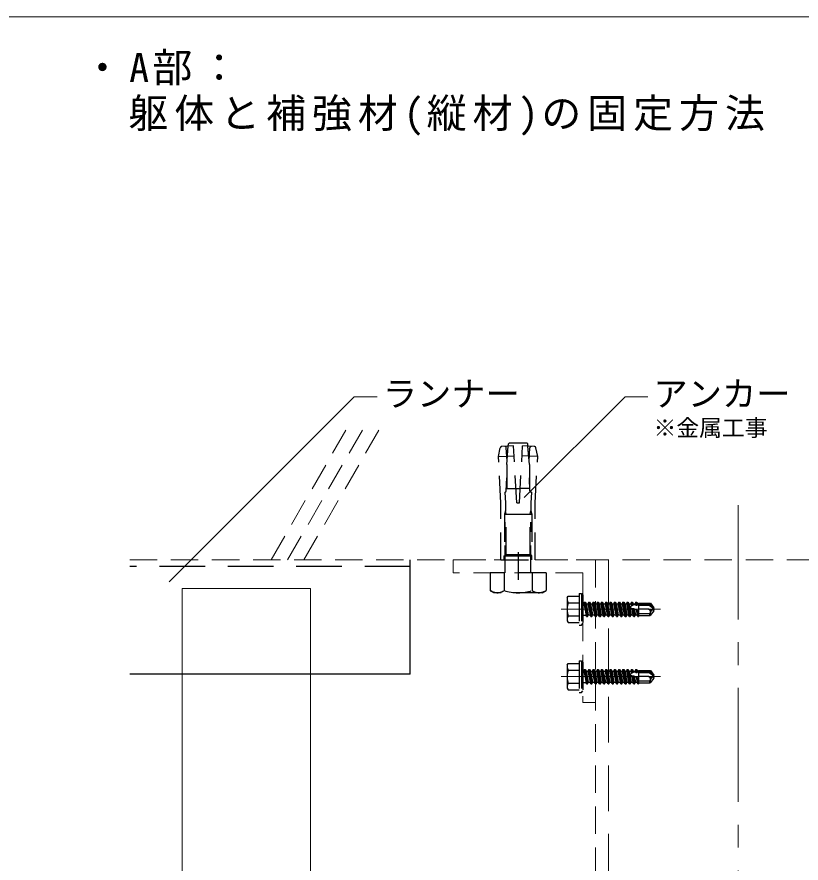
# Model space of a CAD drawing. Units: millimetres on the paper, with parts at other scales. Extents: x -195 to 195, y -140 to 138.
# Drawn here: x 64.33 to 98.71, y -34.57 to 2.51 of the extents above; entities that cross this region are included whole.
import ezdxf
from ezdxf.enums import TextEntityAlignment as Align

# ---------------------------------------------------------------- set-up
doc = ezdxf.new("R2010")
doc.units = ezdxf.units.MM
for name, pattern in [('CHAIN1', [8, 5, -1, 1, -1]), ('DASHED1', [1.8, 1.2, -0.6]), ('DASHED2', [3, 2, -1])]:
    doc.linetypes.add(name, pattern=pattern)
for name, color, linetype, lineweight in [('4-0_中心線', 4, 'CHAIN1', 18), ('4-2_SQバー', 3, 'Continuous', 18), ('4-3_ランナー', 2, 'Continuous', 25), ('4-4_補強材', 4, 'DASHED1', 9), ('4-6_文字・矢印', 7, 'Continuous', 18), ('4-9_躯体他', 4, 'DASHED1', 9), ('4-B_補強金具・金具・その他', 3, 'DASHED1', 18), ('4-C_ビス・アンカーボルト・強調図形', 2, 'DASHED1', 25), ('F-3_ランナー', 4, 'Continuous', 9)]:
    doc.layers.add(name, color=color, linetype=linetype, lineweight=lineweight)
doc.styles.add('ＭＳ ゴシック', font='')
doc.styles.get('ＭＳ ゴシック').set_extended_font_data('MS Gothic')

msp = doc.modelspace()

# ---------------------------------------------------------------- linework, layer by layer
at = {"layer": '4-0_中心線'}
for p, q in [((95.954, -18.89), (95.954, -44.037)), ((88.193, -23.45), (92.548, -23.45)), ((88.193, -26.4), (92.548, -26.4))]:
    msp.add_line(p, q, dxfattribs=at)
at = {"layer": '4-2_SQバー'}
for p, q in [((71.579, -44.037), (71.579, -22.537)), ((77.204, -22.537), (71.579, -22.537)), ((77.204, -22.537), (77.204, -44.037))]:
    msp.add_line(p, q, dxfattribs=at)
at = {"layer": '4-3_ランナー'}
for q in [(81.579, -21.287), (69.283, -26.287)]:
    msp.add_line((81.579, -26.287), q, dxfattribs=at)
at = {"layer": '4-3_ランナー', "linetype": 'DASHED2'}
msp.add_line((81.579, -21.575), (69.283, -21.575), dxfattribs=at)
at = {"layer": '4-4_補強材'}
msp.add_line((89.704, -21.287), (89.704, -44.037), dxfattribs=at)
at = {"layer": '4-4_補強材', "linetype": 'DASHED2'}
msp.add_line((90.267, -21.287), (90.267, -44.037), dxfattribs=at)
at = {"layer": '4-6_文字・矢印'}
for p, q in [((79.123, -14.134), (71.008, -22.248)), ((79.123, -14.134), (80.123, -14.134)), ((90.992, -14.134), (86.573, -18.553)), ((90.992, -14.134), (91.992, -14.134))]:
    msp.add_line(p, q, dxfattribs=at)
at = {"layer": '4-9_躯体他'}
for p, q in [((75.471, -21.287), (78.755, -15.599)), ((76.193, -21.287), (79.477, -15.599)), ((76.915, -21.287), (80.199, -15.599)), ((69.283, -21.287), (124.768, -21.287))]:
    msp.add_line(p, q, dxfattribs=at)
at = {"layer": '4-B_補強金具・金具・その他'}
for p, q in [((83.454, -21.287), (83.454, -21.85)), ((89.142, -21.85), (83.454, -21.85)), ((89.142, -21.85), (89.142, -27.537)), ((89.704, -27.537), (89.142, -27.537))]:
    msp.add_line(p, q, dxfattribs=at)
msp.add_lwpolyline([(83.454, -21.287), (89.704, -21.287), (89.704, -27.537)], dxfattribs=at)
at = {"layer": '4-C_ビス・アンカーボルト・強調図形'}
for p, q in [((86.109, -16.291), (85.583, -16.318)), ((85.804, -17.1), (85.874, -16.303)), ((85.874, -16.303), (85.883, -16.2)), ((86.242, -18.787), (86.109, -16.291)), ((86.367, -18.787), (86.499, -16.291)), ((87.025, -16.318), (86.499, -16.291)), ((86.726, -16.2), (86.688, -16.162)), ((86.735, -16.303), (86.726, -16.2)), ((86.804, -17.1), (86.735, -16.303)), ((85.446, -16.761), (85.525, -16.368)), ((85.818, -16.94), (85.788, -16.37)), ((86.79, -16.94), (86.821, -16.37)), ((87.163, -16.761), (87.083, -16.368)), ((85.446, -16.761), (86.132, -16.725)), ((85.554, -18.805), (85.446, -16.761)), ((87.163, -16.761), (86.476, -16.725)), ((87.054, -18.805), (87.163, -16.761)), ((85.804, -17.1), (85.804, -18.162)), ((86.804, -17.1), (86.804, -18.162)), ((85.785, -18.253), (85.804, -17.69)), ((86.824, -18.253), (86.804, -17.69)), ((85.804, -18.162), (86.209, -18.162)), ((86.209, -18.162), (86.4, -18.162)), ((86.804, -18.162), (86.4, -18.162)), ((85.722, -18.314), (85.726, -18.314)), ((85.722, -18.314), (85.748, -18.8)), ((86.886, -18.314), (86.883, -18.314)), ((85.554, -21.287), (85.554, -18.805)), ((85.748, -18.8), (85.748, -19.141)), ((86.242, -18.787), (86.367, -18.787)), ((87.054, -21.287), (87.054, -18.805)), ((85.709, -19.287), (85.709, -21.093)), ((85.709, -19.287), (86.9, -19.287)), ((85.742, -21.85), (85.742, -19.633)), ((85.779, -21.053), (85.779, -19.287)), ((86.829, -21.053), (86.829, -19.287)), ((86.867, -21.85), (86.867, -19.633)), ((86.9, -19.287), (86.9, -21.093)), ((85.698, -21.1), (85.779, -21.053)), ((85.698, -21.1), (85.779, -21.053)), ((85.698, -21.287), (85.698, -21.1)), ((85.698, -21.1), (86.911, -21.1)), ((85.698, -21.287), (85.698, -21.1)), ((85.779, -21.053), (86.829, -21.053)), ((85.779, -21.053), (86.829, -21.053)), ((86.304, -20.951), (86.304, -22.475)), ((86.911, -21.1), (86.829, -21.053)), ((86.911, -21.287), (86.911, -21.1)), ((86.911, -21.287), (86.911, -21.1)), ((85.554, -21.287), (87.054, -21.287)), ((85.554, -21.287), (87.054, -21.287)), ((86.304, -21.287), (86.304, -21.85)), ((86.304, -21.287), (86.304, -21.85)), ((85.079, -21.85), (85.079, -22.63)), ((87.529, -21.85), (85.079, -21.85)), ((87.529, -21.85), (85.079, -21.85)), ((85.692, -21.85), (85.692, -22.63)), ((86.917, -21.85), (86.917, -22.63)), ((87.529, -21.85), (87.529, -22.63)), ((85.243, -22.725), (85.079, -22.63)), ((87.365, -22.725), (85.243, -22.725)), ((87.365, -22.725), (87.529, -22.63)), ((88.454, -22.95), (88.454, -23.95)), ((88.986, -22.762), (88.986, -24.137)), ((88.986, -22.762), (89.079, -22.762)), ((88.499, -23.161), (88.986, -23.161)), ((89.142, -23.2), (89.188, -23.2)), ((89.217, -23.137), (89.188, -23.2)), ((89.188, -23.2), (89.282, -23.7)), ((89.217, -23.137), (89.254, -23.137)), ((89.311, -23.762), (89.217, -23.137)), ((89.254, -23.137), (89.29, -23.215)), ((89.254, -23.137), (89.348, -23.762)), ((89.29, -23.215), (89.368, -23.215)), ((89.29, -23.215), (89.384, -23.684)), ((89.404, -23.137), (89.368, -23.215)), ((89.368, -23.215), (89.462, -23.684)), ((89.404, -23.137), (89.442, -23.137)), ((89.498, -23.762), (89.404, -23.137)), ((89.442, -23.137), (89.478, -23.215)), ((89.442, -23.137), (89.536, -23.762)), ((89.478, -23.215), (89.556, -23.215)), ((89.478, -23.215), (89.572, -23.684)), ((89.592, -23.137), (89.556, -23.215)), ((89.556, -23.215), (89.65, -23.684)), ((89.592, -23.137), (89.629, -23.137)), ((89.686, -23.762), (89.592, -23.137)), ((89.629, -23.137), (89.665, -23.215)), ((89.629, -23.137), (89.723, -23.762)), ((89.665, -23.215), (89.743, -23.215)), ((89.665, -23.215), (89.759, -23.684)), ((89.779, -23.137), (89.743, -23.215)), ((89.743, -23.215), (89.837, -23.684)), ((89.779, -23.137), (89.817, -23.137)), ((89.873, -23.762), (89.779, -23.137)), ((89.817, -23.137), (89.853, -23.215)), ((89.817, -23.137), (89.911, -23.762)), ((89.853, -23.215), (89.931, -23.215)), ((89.853, -23.215), (89.947, -23.684)), ((89.967, -23.137), (89.931, -23.215)), ((89.931, -23.215), (90.025, -23.684)), ((89.967, -23.137), (90.004, -23.137)), ((90.061, -23.762), (89.967, -23.137)), ((90.004, -23.137), (90.04, -23.215)), ((90.004, -23.137), (90.098, -23.762)), ((90.04, -23.215), (90.118, -23.215)), ((90.04, -23.215), (90.134, -23.684)), ((90.154, -23.137), (90.118, -23.215)), ((90.118, -23.215), (90.212, -23.684)), ((90.154, -23.137), (90.192, -23.137)), ((90.248, -23.762), (90.154, -23.137)), ((90.192, -23.137), (90.228, -23.215)), ((90.192, -23.137), (90.286, -23.762)), ((90.228, -23.215), (90.306, -23.215)), ((90.228, -23.215), (90.322, -23.684)), ((90.342, -23.137), (90.306, -23.215)), ((90.306, -23.215), (90.4, -23.684)), ((90.342, -23.137), (90.379, -23.137)), ((90.436, -23.762), (90.342, -23.137)), ((90.379, -23.137), (90.415, -23.215)), ((90.379, -23.137), (90.473, -23.762)), ((90.415, -23.215), (90.493, -23.215)), ((90.415, -23.215), (90.509, -23.684)), ((90.529, -23.137), (90.493, -23.215)), ((90.493, -23.215), (90.587, -23.684)), ((90.529, -23.137), (90.567, -23.137)), ((90.623, -23.762), (90.529, -23.137)), ((90.567, -23.137), (90.603, -23.215)), ((90.567, -23.137), (90.661, -23.762)), ((90.603, -23.215), (90.681, -23.215)), ((90.603, -23.215), (90.697, -23.684)), ((90.717, -23.137), (90.681, -23.215)), ((90.681, -23.215), (90.775, -23.684)), ((90.717, -23.137), (90.754, -23.137)), ((90.811, -23.762), (90.717, -23.137)), ((90.754, -23.137), (90.79, -23.215)), ((90.754, -23.137), (90.848, -23.762)), ((90.79, -23.215), (90.868, -23.215)), ((90.79, -23.215), (90.884, -23.684)), ((90.904, -23.137), (90.868, -23.215)), ((90.868, -23.215), (90.962, -23.684)), ((90.904, -23.137), (90.942, -23.137)), ((90.998, -23.762), (90.904, -23.137)), ((90.942, -23.137), (90.978, -23.215)), ((90.942, -23.137), (91.036, -23.762)), ((90.978, -23.215), (91.056, -23.215)), ((90.978, -23.215), (91.072, -23.684)), ((91.092, -23.137), (91.056, -23.215)), ((91.056, -23.215), (91.15, -23.684)), ((91.092, -23.137), (91.129, -23.137)), ((91.186, -23.762), (91.092, -23.137)), ((91.129, -23.137), (91.165, -23.215)), ((91.129, -23.137), (91.223, -23.762)), ((91.165, -23.215), (91.243, -23.215)), ((91.165, -23.215), (91.259, -23.684)), ((91.279, -23.137), (91.243, -23.215)), ((91.243, -23.215), (91.263, -23.312)), ((91.279, -23.137), (91.317, -23.137)), ((91.302, -23.29), (91.279, -23.137)), ((91.317, -23.137), (91.353, -23.215)), ((91.317, -23.137), (91.337, -23.273)), ((91.353, -23.215), (91.431, -23.215)), ((91.353, -23.215), (91.362, -23.26)), ((91.467, -23.137), (91.431, -23.215)), ((91.431, -23.215), (91.438, -23.252)), ((91.467, -23.137), (91.504, -23.137)), ((91.487, -23.27), (91.467, -23.137)), ((91.504, -23.137), (91.54, -23.215)), ((91.504, -23.137), (91.523, -23.265)), ((91.54, -23.215), (91.579, -23.215)), ((91.54, -23.215), (91.546, -23.245)), ((91.579, -23.182), (91.579, -23.762)), ((92.053, -23.276), (91.579, -23.276)), ((92.267, -23.45), (92.053, -23.276)), ((92.111, -23.184), (92.249, -23.387)), ((89.142, -23.7), (89.282, -23.7)), ((89.311, -23.762), (89.282, -23.7)), ((89.348, -23.762), (89.384, -23.684)), ((89.384, -23.684), (89.462, -23.684)), ((89.498, -23.762), (89.462, -23.684)), ((89.536, -23.762), (89.572, -23.684)), ((89.572, -23.684), (89.65, -23.684)), ((89.686, -23.762), (89.65, -23.684)), ((89.723, -23.762), (89.759, -23.684)), ((89.759, -23.684), (89.837, -23.684)), ((89.873, -23.762), (89.837, -23.684)), ((89.911, -23.762), (89.947, -23.684)), ((89.947, -23.684), (90.025, -23.684)), ((90.061, -23.762), (90.025, -23.684)), ((90.098, -23.762), (90.134, -23.684)), ((90.134, -23.684), (90.212, -23.684)), ((90.248, -23.762), (90.212, -23.684)), ((90.286, -23.762), (90.322, -23.684)), ((90.322, -23.684), (90.4, -23.684)), ((90.436, -23.762), (90.4, -23.684)), ((90.473, -23.762), (90.509, -23.684)), ((90.509, -23.684), (90.587, -23.684)), ((90.623, -23.762), (90.587, -23.684)), ((90.661, -23.762), (90.697, -23.684)), ((90.697, -23.684), (90.775, -23.684)), ((90.811, -23.762), (90.775, -23.684)), ((90.848, -23.762), (90.884, -23.684)), ((90.884, -23.684), (90.962, -23.684)), ((90.998, -23.762), (90.962, -23.684)), ((91.036, -23.762), (91.072, -23.684)), ((91.072, -23.684), (91.15, -23.684)), ((91.186, -23.762), (91.15, -23.684)), ((91.223, -23.762), (91.259, -23.684)), ((91.259, -23.684), (91.337, -23.684)), ((91.281, -23.405), (91.337, -23.684)), ((91.373, -23.762), (91.322, -23.422)), ((91.373, -23.762), (91.337, -23.684)), ((91.361, -23.432), (91.411, -23.762)), ((91.398, -23.443), (91.447, -23.684)), ((91.411, -23.762), (91.447, -23.684)), ((91.447, -23.684), (91.525, -23.684)), ((91.482, -23.473), (91.525, -23.684)), ((91.561, -23.762), (91.52, -23.494)), ((91.561, -23.762), (91.525, -23.684)), ((91.563, -23.525), (91.579, -23.637)), ((92.044, -23.651), (91.573, -23.651)), ((92.023, -23.443), (91.579, -23.443)), ((91.579, -23.715), (92.092, -23.715)), ((92.249, -23.512), (92.092, -23.715)), ((88.499, -23.738), (88.986, -23.738)), ((89.311, -23.762), (89.348, -23.762)), ((89.498, -23.762), (89.536, -23.762)), ((89.686, -23.762), (89.723, -23.762)), ((89.873, -23.762), (89.911, -23.762)), ((90.061, -23.762), (90.098, -23.762)), ((90.248, -23.762), (90.286, -23.762)), ((90.436, -23.762), (90.473, -23.762)), ((90.623, -23.762), (90.661, -23.762)), ((90.811, -23.762), (90.848, -23.762)), ((90.998, -23.762), (91.036, -23.762)), ((91.186, -23.762), (91.223, -23.762)), ((91.373, -23.762), (91.411, -23.762)), ((91.561, -23.762), (91.579, -23.762)), ((88.986, -24.137), (89.079, -24.137)), ((88.454, -25.9), (88.454, -26.9)), ((88.986, -25.712), (88.986, -27.087)), ((88.986, -25.712), (89.079, -25.712)), ((88.499, -26.111), (88.986, -26.111)), ((89.142, -26.15), (89.188, -26.15)), ((89.217, -26.087), (89.188, -26.15)), ((89.188, -26.15), (89.282, -26.65)), ((89.217, -26.087), (89.254, -26.087)), ((89.311, -26.712), (89.217, -26.087)), ((89.254, -26.087), (89.29, -26.165)), ((89.254, -26.087), (89.348, -26.712)), ((89.29, -26.165), (89.368, -26.165)), ((89.29, -26.165), (89.384, -26.634)), ((89.404, -26.087), (89.368, -26.165)), ((89.368, -26.165), (89.462, -26.634)), ((89.404, -26.087), (89.442, -26.087)), ((89.498, -26.712), (89.404, -26.087)), ((89.442, -26.087), (89.478, -26.165)), ((89.442, -26.087), (89.536, -26.712)), ((89.478, -26.165), (89.556, -26.165)), ((89.478, -26.165), (89.572, -26.634)), ((89.592, -26.087), (89.556, -26.165)), ((89.556, -26.165), (89.65, -26.634)), ((89.592, -26.087), (89.629, -26.087)), ((89.686, -26.712), (89.592, -26.087)), ((89.629, -26.087), (89.665, -26.165)), ((89.629, -26.087), (89.723, -26.712)), ((89.665, -26.165), (89.743, -26.165)), ((89.665, -26.165), (89.759, -26.634)), ((89.779, -26.087), (89.743, -26.165)), ((89.743, -26.165), (89.837, -26.634)), ((89.779, -26.087), (89.817, -26.087)), ((89.873, -26.712), (89.779, -26.087)), ((89.817, -26.087), (89.853, -26.165)), ((89.817, -26.087), (89.911, -26.712)), ((89.853, -26.165), (89.931, -26.165)), ((89.853, -26.165), (89.947, -26.634)), ((89.967, -26.087), (89.931, -26.165)), ((89.931, -26.165), (90.025, -26.634)), ((89.967, -26.087), (90.004, -26.087)), ((90.061, -26.712), (89.967, -26.087)), ((90.004, -26.087), (90.04, -26.165)), ((90.004, -26.087), (90.098, -26.712)), ((90.04, -26.165), (90.118, -26.165)), ((90.04, -26.165), (90.134, -26.634)), ((90.154, -26.087), (90.118, -26.165)), ((90.118, -26.165), (90.212, -26.634)), ((90.154, -26.087), (90.192, -26.087)), ((90.248, -26.712), (90.154, -26.087)), ((90.192, -26.087), (90.228, -26.165)), ((90.192, -26.087), (90.286, -26.712)), ((90.228, -26.165), (90.306, -26.165)), ((90.228, -26.165), (90.322, -26.634)), ((90.342, -26.087), (90.306, -26.165)), ((90.306, -26.165), (90.4, -26.634)), ((90.342, -26.087), (90.379, -26.087)), ((90.436, -26.712), (90.342, -26.087)), ((90.379, -26.087), (90.415, -26.165)), ((90.379, -26.087), (90.473, -26.712)), ((90.415, -26.165), (90.493, -26.165)), ((90.415, -26.165), (90.509, -26.634)), ((90.529, -26.087), (90.493, -26.165)), ((90.493, -26.165), (90.587, -26.634)), ((90.529, -26.087), (90.567, -26.087)), ((90.623, -26.712), (90.529, -26.087)), ((90.567, -26.087), (90.603, -26.165)), ((90.567, -26.087), (90.661, -26.712)), ((90.603, -26.165), (90.681, -26.165)), ((90.603, -26.165), (90.697, -26.634)), ((90.717, -26.087), (90.681, -26.165)), ((90.681, -26.165), (90.775, -26.634)), ((90.717, -26.087), (90.754, -26.087)), ((90.811, -26.712), (90.717, -26.087)), ((90.754, -26.087), (90.79, -26.165)), ((90.754, -26.087), (90.848, -26.712)), ((90.79, -26.165), (90.868, -26.165)), ((90.79, -26.165), (90.884, -26.634)), ((90.904, -26.087), (90.868, -26.165)), ((90.868, -26.165), (90.962, -26.634)), ((90.904, -26.087), (90.942, -26.087)), ((90.998, -26.712), (90.904, -26.087)), ((90.942, -26.087), (90.978, -26.165)), ((90.942, -26.087), (91.036, -26.712)), ((90.978, -26.165), (91.056, -26.165)), ((90.978, -26.165), (91.072, -26.634)), ((91.092, -26.087), (91.056, -26.165)), ((91.056, -26.165), (91.15, -26.634)), ((91.092, -26.087), (91.129, -26.087)), ((91.186, -26.712), (91.092, -26.087)), ((91.129, -26.087), (91.165, -26.165)), ((91.129, -26.087), (91.223, -26.712)), ((91.165, -26.165), (91.243, -26.165)), ((91.165, -26.165), (91.259, -26.634)), ((91.279, -26.087), (91.243, -26.165)), ((91.243, -26.165), (91.263, -26.262)), ((91.279, -26.087), (91.317, -26.087)), ((91.302, -26.24), (91.279, -26.087)), ((91.317, -26.087), (91.353, -26.165)), ((91.317, -26.087), (91.337, -26.223)), ((91.353, -26.165), (91.431, -26.165)), ((91.353, -26.165), (91.362, -26.21)), ((91.467, -26.087), (91.431, -26.165)), ((91.431, -26.165), (91.438, -26.202)), ((91.467, -26.087), (91.504, -26.087)), ((91.487, -26.22), (91.467, -26.087)), ((91.504, -26.087), (91.54, -26.165)), ((91.504, -26.087), (91.523, -26.215)), ((91.54, -26.165), (91.579, -26.165)), ((91.54, -26.165), (91.546, -26.195)), ((91.579, -26.132), (91.579, -26.712)), ((92.053, -26.226), (91.579, -26.226)), ((92.267, -26.4), (92.053, -26.226)), ((92.111, -26.134), (92.249, -26.337)), ((88.499, -26.688), (88.986, -26.688)), ((89.142, -26.65), (89.282, -26.65)), ((89.311, -26.712), (89.282, -26.65)), ((89.348, -26.712), (89.384, -26.634)), ((89.384, -26.634), (89.462, -26.634)), ((89.498, -26.712), (89.462, -26.634)), ((89.536, -26.712), (89.572, -26.634)), ((89.572, -26.634), (89.65, -26.634)), ((89.686, -26.712), (89.65, -26.634)), ((89.723, -26.712), (89.759, -26.634)), ((89.759, -26.634), (89.837, -26.634)), ((89.873, -26.712), (89.837, -26.634)), ((89.911, -26.712), (89.947, -26.634)), ((89.947, -26.634), (90.025, -26.634)), ((90.061, -26.712), (90.025, -26.634)), ((90.098, -26.712), (90.134, -26.634)), ((90.134, -26.634), (90.212, -26.634)), ((90.248, -26.712), (90.212, -26.634)), ((90.286, -26.712), (90.322, -26.634)), ((90.322, -26.634), (90.4, -26.634)), ((90.436, -26.712), (90.4, -26.634)), ((90.473, -26.712), (90.509, -26.634)), ((90.509, -26.634), (90.587, -26.634)), ((90.623, -26.712), (90.587, -26.634)), ((90.661, -26.712), (90.697, -26.634)), ((90.697, -26.634), (90.775, -26.634)), ((90.811, -26.712), (90.775, -26.634)), ((90.848, -26.712), (90.884, -26.634)), ((90.884, -26.634), (90.962, -26.634)), ((90.998, -26.712), (90.962, -26.634)), ((91.036, -26.712), (91.072, -26.634)), ((91.072, -26.634), (91.15, -26.634)), ((91.186, -26.712), (91.15, -26.634)), ((91.223, -26.712), (91.259, -26.634)), ((91.259, -26.634), (91.337, -26.634)), ((91.281, -26.355), (91.337, -26.634)), ((91.373, -26.712), (91.322, -26.372)), ((91.373, -26.712), (91.337, -26.634)), ((91.361, -26.382), (91.411, -26.712)), ((91.398, -26.393), (91.447, -26.634)), ((91.411, -26.712), (91.447, -26.634)), ((91.447, -26.634), (91.525, -26.634)), ((91.482, -26.423), (91.525, -26.634)), ((91.561, -26.712), (91.52, -26.444)), ((91.561, -26.712), (91.525, -26.634)), ((91.563, -26.475), (91.579, -26.587)), ((92.044, -26.601), (91.573, -26.601)), ((92.023, -26.393), (91.579, -26.393)), ((91.579, -26.665), (92.092, -26.665)), ((92.249, -26.462), (92.092, -26.665)), ((89.311, -26.712), (89.348, -26.712)), ((89.498, -26.712), (89.536, -26.712)), ((89.686, -26.712), (89.723, -26.712)), ((89.873, -26.712), (89.911, -26.712)), ((90.061, -26.712), (90.098, -26.712)), ((90.248, -26.712), (90.286, -26.712)), ((90.436, -26.712), (90.473, -26.712)), ((90.623, -26.712), (90.661, -26.712)), ((90.811, -26.712), (90.848, -26.712)), ((90.998, -26.712), (91.036, -26.712)), ((91.186, -26.712), (91.223, -26.712)), ((91.373, -26.712), (91.411, -26.712)), ((91.561, -26.712), (91.579, -26.712)), ((88.986, -27.087), (89.079, -27.087))]:
    msp.add_line(p, q, dxfattribs=at)
for points in [[(85.883, -16.2), (85.921, -16.162), (86.688, -16.162)], [(86.886, -18.314), (86.861, -18.8), (86.861, -19.141)], [(85.779, -19.287), (85.748, -19.141), (85.709, -19.287)], [(86.829, -19.287), (86.861, -19.141), (86.9, -19.287)], [(85.698, -21.1), (86.911, -21.1), (86.829, -21.053)], [(88.454, -22.95), (88.499, -22.872), (88.986, -22.872)], [(89.079, -22.762), (89.079, -24.137), (89.142, -24.075)], [(89.079, -22.762), (89.142, -22.825), (89.142, -24.075)], [(91.579, -23.184), (92.111, -23.184), (92.097, -23.234)], [(91.579, -23.234), (92.097, -23.234), (92.217, -23.409)], [(88.454, -23.95), (88.499, -24.027), (88.986, -24.027)], [(88.454, -25.9), (88.499, -25.822), (88.986, -25.822)], [(89.079, -25.712), (89.079, -27.087), (89.142, -27.025)], [(89.079, -25.712), (89.142, -25.775), (89.142, -27.025)], [(91.579, -26.134), (92.111, -26.134), (92.097, -26.184)], [(91.579, -26.184), (92.097, -26.184), (92.217, -26.359)], [(88.454, -26.9), (88.499, -26.977), (88.986, -26.977)]]:
    msp.add_lwpolyline(points, dxfattribs=at)
for centre, radius, start, end in [((85.726, -16.374), 0.0625, 3.0414, 93.0414), ((86.883, -16.374), 0.0625, 86.9586, 176.9586), ((85.587, -16.381), 0.0625, 93.0414, 168.5414), ((87.022, -16.381), 0.0625, 11.4586, 86.9586), ((85.723, -18.251), 0.0625, 273.0414, 358.0414), ((86.886, -18.251), 0.0625, 181.9586, 266.9586), ((85.48, -21.878), 0.852, 241.9587, 263.6571), ((85.365, -22.115), 0.61, 271.9554, 302.4288), ((86.304, -20.698), 2.027, 252.412, 287.5879), ((87.244, -22.115), 0.61, 237.5712, 268.0446), ((87.129, -21.878), 0.852, 276.3429, 298.0413), ((88.883, -22.963), 0.432, 187.1124, 207.2718), ((89.41, -23.45), 0.955, 162.412, 197.588), ((91.256, -23.353), 0.0327, 119.1423, 193.898), ((92.152, -24.922), 1.839, 115.7599, 119.7084), ((91.411, -23.359), 0.11, 62.8944, 121.9789), ((91.496, -23.206), 0.065, 237.7243, 302.2756), ((91.583, -23.299), 0.0648, 93.2915, 144.1919), ((91.385, -23.213), 0.218, 222.542, 257.3416), ((91.188, -24.096), 0.686, 70.3806, 77.4644), ((91.327, -23.798), 0.36, 45.5888, 75.2572), ((92.156, -23.043), 0.422, 251.5834, 285.2321), ((91.98, -23.573), 0.137, 19.964, 71.8547), ((91.999, -23.548), 0.112, 293.9967, 333.9375), ((92.028, -23.713), 0.0641, 16.9807, 75.0013), ((92.345, -23.672), 0.257, 165.415, 189.7508), ((92.381, -23.696), 0.298, 144.2424, 162.6013), ((91.999, -23.548), 0.112, 343.7369, 11.4042), ((92.211, -23.564), 0.0837, 120.2013, 150.0959), ((92.334, -23.74), 0.298, 102.9581, 123.4693), ((92.147, -23.45), 0.12, 328.6204, 31.3796), ((88.883, -23.936), 0.432, 152.7282, 172.8876), ((88.883, -25.913), 0.432, 187.1124, 207.2718), ((89.41, -26.4), 0.955, 162.412, 197.588), ((91.256, -26.303), 0.0327, 119.1423, 193.898), ((91.385, -26.163), 0.218, 222.542, 257.3416), ((92.152, -27.872), 1.839, 115.7599, 119.7084), ((91.411, -26.309), 0.11, 62.8944, 121.9789), ((91.496, -26.156), 0.065, 237.7243, 302.2756), ((91.583, -26.249), 0.0648, 93.2915, 144.1919), ((88.883, -26.886), 0.432, 152.7282, 172.8876), ((91.188, -27.046), 0.686, 70.3806, 77.4644), ((91.327, -26.748), 0.36, 45.5888, 75.2572), ((92.156, -25.993), 0.422, 251.5834, 285.2321), ((91.98, -26.523), 0.137, 19.964, 71.8547), ((91.999, -26.498), 0.112, 293.9967, 333.9375), ((92.028, -26.663), 0.0641, 16.9807, 75.0013), ((92.345, -26.622), 0.257, 165.415, 189.7508), ((92.381, -26.646), 0.298, 144.2424, 162.6013), ((91.999, -26.498), 0.112, 343.7369, 11.4042), ((92.211, -26.514), 0.0837, 120.2013, 150.0959), ((92.334, -26.69), 0.298, 102.9581, 123.4693), ((92.147, -26.4), 0.12, 328.6204, 31.3796)]:
    msp.add_arc(centre, radius, start, end, dxfattribs=at)
at = {"layer": 'F-3_ランナー', "color": 3, "lineweight": 18}
for p, q in [((66.204, 2.506), (1.954, 2.506)), ((126.704, 2.506), (66.204, 2.506))]:
    msp.add_line(p, q, dxfattribs=at)

# ---------------------------------------------------------------- texts
at = {"layer": '4-6_文字・矢印', "style": 'ＭＳ ゴシック'}
for s, height, p in [('ランナー', 1.1, (80.373, -14.884)), ('アンカー', 1.1, (92.242, -14.884)), ('※金属工事', 0.7331, (92.242, -16.084))]:
    msp.add_text(s, height=height, dxfattribs=at).set_placement(p, align=Align.BOTTOM_LEFT)
at = {"layer": '4-6_文字・矢印', "color": 3, "char_height": 1.283, "attachment_point": 7, "style": 'ＭＳ ゴシック'}
for s, insert in [('\\T1.17;・A部：', (67.204, -0.494)), ('\\T1.15;\u3000躯体と補強材(縦材)の固定方法', (67.204, -2.694))]:
    msp.add_mtext(s, dxfattribs=dict(at, insert=insert))

doc.saveas('drawing.dxf')
